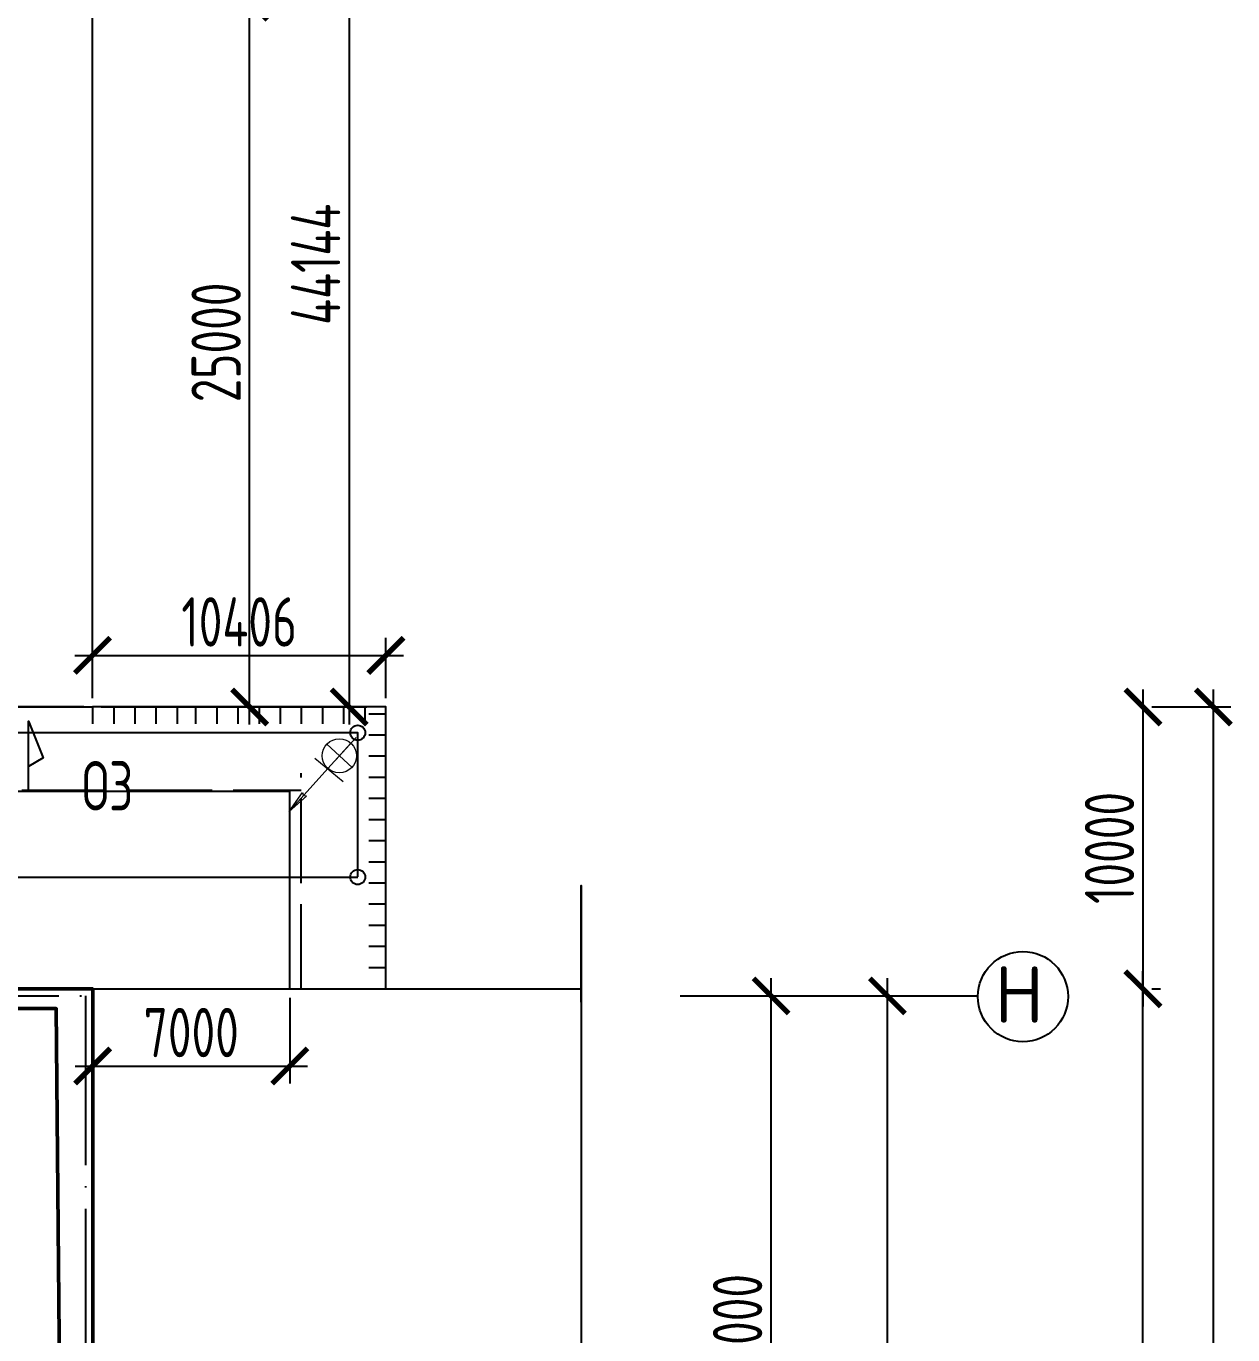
# Paper-space layout 'СГП' of a CAD drawing. Header units: millimetres. Extents: x 1 to 2190, y 0 to 1001.
# Drawn here: x 471.5 to 557.1, y 249.8 to 342.7 of the extents above; entities that cross this region are included whole.
import ezdxf

# ---------------------------------------------------------------- set-up
doc = ezdxf.new("R2010")
doc.units = ezdxf.units.MM
doc.header["$LTSCALE"] = 0.5
doc.linetypes.add('ACAD_ISO02W100', pattern=[15, 12, -3])
doc.linetypes.add('ACAD_ISO04W100', pattern=[30, 24, -3, 0, -3])
for name, color, linetype, lineweight in [('ЛИНИИ_01', 7, 'Continuous', 9), ('ТОЛСТЫЕ', 1, 'Continuous', 50), ('ТОНКИЕе', 7, 'Continuous', 25)]:
    doc.layers.add(name, color=color, linetype=linetype, lineweight=lineweight)
doc.layers.add('оси', color=7, linetype='ACAD_ISO04W100')
doc.layers.add('размеры', color=7, linetype='Continuous')
doc.styles.add('Наклонный', font='isocpeur.ttf', dxfattribs={"width": 0.7, "height": 3.5})
doc.styles.add('Наклонный 5', font='isocpeur.ttf', dxfattribs={"height": 7})
doc.linetypes.add('119-1 Кабель высоковольтный подземный', pattern='A,8,-2,[31,Russia-GOST_Topo.shx,S=0.15,R=180,X=0,Y=0],1,[31,Russia-GOST_Topo.shx,S=0.1,R=180,X=0,Y=0],6,[31,Russia-GOST_Topo.shx,S=0.1,R=0,X=0,Y=0],1,[31,Russia-GOST_Topo.shx,S=0.15,R=0,X=0,Y=0],-2', length=20)
doc.dimstyles.new('СТРОИТЕЛЬНЫЙ', dxfattribs={"dimtxt": 3.5, "dimasz": 2.5, "dimexe": 1.25, "dimexo": 0.625, "dimtad": 1, "dimdec": 0, "dimlfac": 500, "dimdsep": 46, "dimtxsty": 'Наклонный', "dimblk1": 'ARCHTICK', "dimblk2": 'ARCHTICK', "dimsah": 1, "dimcen": 0, "dimdle": 1.25, "dimadec": 0, "dimazin": 0, "dimtfac": 0.75, "dimtdec": 0, "dimtmove": 0, "dimatfit": 3, "dimldrblk": 'ARCHTICK', "dimfxl": 1, "dimtolj": 1, "dimtzin": 0, "dimarcsym": 0})

# ---------------------------------------------------------------- blocks, each defined once
blk = doc.blocks.new('_ArchTick')
at = {"color": 0, "linetype": 'ByBlock', "const_width": 0.15}
blk.add_lwpolyline([(-0.5, -0.5), (0.5, 0.5)], dxfattribs=at)
blk = doc.blocks.new('*D837')
at = {"layer": 'Defpoints', "color": 0, "transparency": 16777216}
for p in [(458.863, 294.357), (476.186, 294.357), (475.697, 274.357)]:
    blk.add_point(p, dxfattribs=at)
at = {"layer": 'размеры', "color": 0, "lineweight": -2, "transparency": 16777216}
for p, q in [((458.863, 273.107), (458.863, 295.607)), ((475.561, 294.357), (457.613, 294.357)), ((475.072, 274.357), (457.613, 274.357))]:
    blk.add_line(p, q, dxfattribs=at)
at = {"layer": 'размеры', "color": 0, "lineweight": -2, "transparency": 16777216, "xscale": 2.5, "yscale": 2.5, "zscale": 2.5}
for p, rotation in [((458.863, 294.357), 90), ((458.863, 274.357), 270)]:
    blk.add_blockref('_ArchTick', p, dxfattribs=dict(at, rotation=rotation))
at = {"layer": 'размеры', "color": 0, "transparency": 16777216, "insert": (456.488, 283.921), "char_height": 3.5, "attachment_point": 5, "rotation": 90, "style": 'Наклонный'}
blk.add_mtext('\\A1;10000', dxfattribs=at)
blk = doc.blocks.new('*D838')
at = {"layer": 'Defpoints', "color": 0, "transparency": 16777216}
for p in [(476.186, 347.897), (436.186, 294.357), (476.186, 294.357)]:
    blk.add_point(p, dxfattribs=at)
at = {"layer": 'размеры', "color": 0, "lineweight": -2, "transparency": 16777216}
for p, q in [((436.186, 294.982), (436.186, 349.147)), ((476.186, 294.982), (476.186, 349.147)), ((434.936, 347.897), (477.436, 347.897))]:
    blk.add_line(p, q, dxfattribs=at)
at = {"layer": 'размеры', "color": 0, "lineweight": -2, "transparency": 16777216, "xscale": 2.5, "yscale": 2.5, "zscale": 2.5, "rotation": 180}
blk.add_blockref('_ArchTick', (436.186, 347.897), dxfattribs=at)
at = {"layer": 'размеры', "color": 0, "lineweight": -2, "transparency": 16777216, "xscale": 2.5, "yscale": 2.5, "zscale": 2.5}
blk.add_blockref('_ArchTick', (476.186, 347.897), dxfattribs=at)
at = {"layer": 'размеры', "color": 0, "transparency": 16777216, "insert": (456.186, 350.272), "char_height": 3.5, "attachment_point": 5, "style": 'Наклонный'}
blk.add_mtext('\\A1;20000', dxfattribs=at)
blk = doc.blocks.new('*D839')
at = {"layer": 'Defpoints', "color": 0, "transparency": 16777216}
for p in [(476.186, 344.357), (487.33, 344.357), (476.186, 294.357)]:
    blk.add_point(p, dxfattribs=at)
at = {"layer": 'размеры', "color": 0, "lineweight": -2, "transparency": 16777216}
for p, q in [((487.33, 293.107), (487.33, 345.607)), ((476.811, 344.357), (488.58, 344.357)), ((476.811, 294.357), (488.58, 294.357))]:
    blk.add_line(p, q, dxfattribs=at)
at = {"layer": 'размеры', "color": 0, "lineweight": -2, "transparency": 16777216, "xscale": 2.5, "yscale": 2.5, "zscale": 2.5}
for p, rotation in [((487.33, 344.357), 90), ((487.33, 294.357), 270)]:
    blk.add_blockref('_ArchTick', p, dxfattribs=dict(at, rotation=rotation))
at = {"layer": 'размеры', "color": 0, "transparency": 16777216, "insert": (484.955, 320.219), "char_height": 3.5, "attachment_point": 5, "rotation": 90, "style": 'Наклонный'}
blk.add_mtext('\\A1;25000', dxfattribs=at)
blk = doc.blocks.new('*D860')
at = {"layer": 'Defpoints', "color": 0, "transparency": 16777216}
for p in [(476.197, 274.357), (490.186, 274.357), (490.186, 268.885)]:
    blk.add_point(p, dxfattribs=at)
at = {"layer": 'размеры', "color": 0, "lineweight": -2, "transparency": 16777216}
for p, q in [((476.197, 273.732), (476.197, 267.635)), ((490.186, 273.732), (490.186, 267.635)), ((474.947, 268.885), (491.436, 268.885))]:
    blk.add_line(p, q, dxfattribs=at)
at = {"layer": 'размеры', "color": 0, "lineweight": -2, "transparency": 16777216, "xscale": 2.5, "yscale": 2.5, "zscale": 2.5, "rotation": 180}
blk.add_blockref('_ArchTick', (476.197, 268.885), dxfattribs=at)
at = {"layer": 'размеры', "color": 0, "lineweight": -2, "transparency": 16777216, "xscale": 2.5, "yscale": 2.5, "zscale": 2.5}
blk.add_blockref('_ArchTick', (490.186, 268.885), dxfattribs=at)
at = {"layer": 'размеры', "color": 0, "transparency": 16777216, "insert": (483.191, 271.26), "char_height": 3.5, "attachment_point": 5, "style": 'Наклонный'}
blk.add_mtext('\\A1;7000', dxfattribs=at)
blk = doc.blocks.new('*D908')
at = {"layer": 'Defpoints', "color": 0, "transparency": 16777216}
for p in [(496.998, 298.016), (476.186, 294.357), (496.998, 294.357)]:
    blk.add_point(p, dxfattribs=at)
at = {"layer": 'размеры', "color": 0, "lineweight": -2, "transparency": 16777216}
for p, q in [((476.186, 294.982), (476.186, 299.266)), ((496.998, 294.982), (496.998, 299.266)), ((474.936, 298.016), (498.248, 298.016))]:
    blk.add_line(p, q, dxfattribs=at)
at = {"layer": 'размеры', "color": 0, "lineweight": -2, "transparency": 16777216, "xscale": 2.5, "yscale": 2.5, "zscale": 2.5, "rotation": 180}
blk.add_blockref('_ArchTick', (476.186, 298.016), dxfattribs=at)
at = {"layer": 'размеры', "color": 0, "lineweight": -2, "transparency": 16777216, "xscale": 2.5, "yscale": 2.5, "zscale": 2.5}
blk.add_blockref('_ArchTick', (496.998, 298.016), dxfattribs=at)
at = {"layer": 'размеры', "color": 0, "transparency": 16777216, "insert": (486.592, 300.391), "char_height": 3.5, "attachment_point": 5, "style": 'Наклонный'}
blk.add_mtext('\\A1;10406', dxfattribs=at)
blk = doc.blocks.new('*D909')
at = {"layer": 'Defpoints', "color": 0, "transparency": 16777216}
for p in [(550.701, 294.357), (550.701, 274.357), (550.701, 274.357)]:
    blk.add_point(p, dxfattribs=at)
at = {"layer": 'размеры', "color": 0, "lineweight": -2, "transparency": 16777216}
for p, q in [((550.701, 295.607), (550.701, 273.107)), ((551.326, 294.357), (551.951, 294.357)), ((551.326, 274.357), (551.951, 274.357))]:
    blk.add_line(p, q, dxfattribs=at)
at = {"layer": 'размеры', "color": 0, "lineweight": -2, "transparency": 16777216, "xscale": 2.5, "yscale": 2.5, "zscale": 2.5}
for p, rotation in [((550.701, 294.357), 90), ((550.701, 274.357), 270)]:
    blk.add_blockref('_ArchTick', p, dxfattribs=dict(at, rotation=rotation))
at = {"layer": 'размеры', "color": 0, "transparency": 16777216, "insert": (548.326, 284.357), "char_height": 3.5, "attachment_point": 5, "rotation": 90, "style": 'Наклонный'}
blk.add_mtext('\\A1;10000', dxfattribs=at)
blk = doc.blocks.new('*D923')
at = {"layer": 'Defpoints', "color": 0, "transparency": 16777216}
for p in [(487.33, 382.645), (487.248, 294.357), (494.388, 294.357)]:
    blk.add_point(p, dxfattribs=at)
at = {"layer": 'размеры', "color": 0, "lineweight": -2, "transparency": 16777216}
for p, q in [((494.388, 383.895), (494.388, 293.107)), ((487.955, 382.645), (495.638, 382.645)), ((487.873, 294.357), (495.638, 294.357))]:
    blk.add_line(p, q, dxfattribs=at)
at = {"layer": 'размеры', "color": 0, "lineweight": -2, "transparency": 16777216, "xscale": 2.5, "yscale": 2.5, "zscale": 2.5}
for p, rotation in [((494.388, 382.645), 90), ((494.388, 294.357), 270)]:
    blk.add_blockref('_ArchTick', p, dxfattribs=dict(at, rotation=rotation))
at = {"layer": 'размеры', "color": 0, "transparency": 16777216, "insert": (492.013, 325.762), "char_height": 3.5, "attachment_point": 5, "rotation": 90, "style": 'Наклонный'}
blk.add_mtext('\\A1;44144', dxfattribs=at)
blk = doc.blocks.new('*D924')
at = {"layer": 'Defpoints', "color": 0, "transparency": 16777216}
for p in [(550.701, 274.357), (550.701, 274.357), (550.701, 129.451)]:
    blk.add_point(p, dxfattribs=at)
at = {"layer": 'размеры', "color": 0, "lineweight": -2, "transparency": 16777216}
for p, q in [((550.701, 128.201), (550.701, 275.607)), ((551.326, 274.357), (551.951, 274.357)), ((551.326, 129.451), (551.951, 129.451))]:
    blk.add_line(p, q, dxfattribs=at)
at = {"layer": 'размеры', "color": 0, "lineweight": -2, "transparency": 16777216, "xscale": 2.5, "yscale": 2.5, "zscale": 2.5}
for p, rotation in [((550.701, 274.357), 90), ((550.701, 129.451), 270)]:
    blk.add_blockref('_ArchTick', p, dxfattribs=dict(at, rotation=rotation))
at = {"layer": 'размеры', "color": 0, "transparency": 16777216, "insert": (548.326, 201.904), "char_height": 3.5, "attachment_point": 5, "rotation": 90, "style": 'Наклонный'}
blk.add_mtext('\\A1;72453', dxfattribs=at)
blk = doc.blocks.new('*D925')
at = {"layer": 'Defpoints', "color": 0, "transparency": 16777216}
for p in [(550.701, 294.357), (550.701, 115.76), (555.692, 115.76)]:
    blk.add_point(p, dxfattribs=at)
at = {"layer": 'размеры', "color": 0, "lineweight": -2, "transparency": 16777216}
for p, q in [((555.692, 295.607), (555.692, 114.51)), ((551.326, 294.357), (556.942, 294.357)), ((551.326, 115.76), (556.942, 115.76))]:
    blk.add_line(p, q, dxfattribs=at)
at = {"layer": 'размеры', "color": 0, "lineweight": -2, "transparency": 16777216, "xscale": 2.5, "yscale": 2.5, "zscale": 2.5}
for p, rotation in [((555.692, 294.357), 90), ((555.692, 115.76), 270)]:
    blk.add_blockref('_ArchTick', p, dxfattribs=dict(at, rotation=rotation))
at = {"layer": 'размеры', "color": 0, "transparency": 16777216, "insert": (553.317, 205.058), "char_height": 3.5, "attachment_point": 5, "rotation": 90, "style": 'Наклонный'}
blk.add_mtext('\\A1;89299', dxfattribs=at)
blk = doc.blocks.new('*D983')
at = {"layer": 'Defpoints', "color": 0, "transparency": 16777216}
for p in [(519.629, 273.857), (524.32, 273.857), (519.629, 225.857)]:
    blk.add_point(p, dxfattribs=at)
at = {"layer": 'ТОНКИЕе', "color": 0, "lineweight": -2, "transparency": 16777216}
for p, q in [((524.32, 224.607), (524.32, 275.107)), ((520.254, 273.857), (525.57, 273.857)), ((520.254, 225.857), (525.57, 225.857))]:
    blk.add_line(p, q, dxfattribs=at)
at = {"layer": 'ТОНКИЕе', "color": 0, "lineweight": -2, "transparency": 16777216, "xscale": 2.5, "yscale": 2.5, "zscale": 2.5}
for p, rotation in [((524.32, 273.857), 90), ((524.32, 225.857), 270)]:
    blk.add_blockref('_ArchTick', p, dxfattribs=dict(at, rotation=rotation))
at = {"layer": 'ТОНКИЕе', "color": 0, "transparency": 16777216, "insert": (521.945, 249.857), "char_height": 3.5, "attachment_point": 5, "rotation": 90, "style": 'Наклонный'}
blk.add_mtext('\\A1;24000', dxfattribs=at)
blk = doc.blocks.new('*D984')
at = {"layer": 'Defpoints', "color": 0, "transparency": 16777216}
for p in [(519.629, 273.857), (532.569, 273.857), (519.629, 129.857)]:
    blk.add_point(p, dxfattribs=at)
at = {"layer": 'ТОНКИЕе', "color": 0, "lineweight": -2, "transparency": 16777216}
for p, q in [((532.569, 128.607), (532.569, 275.107)), ((520.254, 273.857), (533.819, 273.857)), ((520.254, 129.857), (533.819, 129.857))]:
    blk.add_line(p, q, dxfattribs=at)
at = {"layer": 'ТОНКИЕе', "color": 0, "lineweight": -2, "transparency": 16777216, "xscale": 2.5, "yscale": 2.5, "zscale": 2.5}
for p, rotation in [((532.569, 273.857), 90), ((532.569, 129.857), 270)]:
    blk.add_blockref('_ArchTick', p, dxfattribs=dict(at, rotation=rotation))
at = {"layer": 'ТОНКИЕе', "color": 0, "transparency": 16777216, "insert": (530.194, 201.857), "char_height": 3.5, "attachment_point": 5, "rotation": 90, "style": 'Наклонный'}
blk.add_mtext('\\A1;72000', dxfattribs=at)

psp = doc.layouts.new('СГП')

# ---------------------------------------------------------------- linework, layer by layer
at = {"layer": 'ЛИНИИ_01', "lineweight": 20}
for p, q in [((492.8042, 291.7147), (494.595, 290.0742)), ((494.5199, 291.7899), (492.8793, 289.999)), ((494.8927, 292.1969), (493.4443, 290.6158)), ((492.8793, 289.999), (490.1332, 286.9341)), ((490.1332, 286.9341), (491.0756, 288.2842)), ((490.1332, 286.9341), (491.3722, 288.0186)), ((491.0756, 288.2842), (491.141, 288.0265)), ((491.3722, 288.0186), (491.1088, 288.0554))]:
    psp.add_line(p, q, dxfattribs=at)
psp.add_circle((493.6996, 290.8945), 1.2144, dxfattribs=at)
at = {"layer": 'оси', "color": 0}
psp.add_lwpolyline([(295.6973, 273.8569), (475.6973, 273.8569), (475.6973, 129.8569), (295.6973, 129.8569), (295.6973, 273.8569)], dxfattribs=at)
at = {"layer": 'размеры', "lineweight": 20}
psp.add_line((491.9581, 290.7177), (493.966, 289.0817), dxfattribs=at)
at = {"layer": 'ТОЛСТЫЕ', "color": 0}
psp.add_lwpolyline([(295.1973, 129.8569), (295.1973, 129.8569), (295.1973, 273.8569), (295.1973, 274.3569), (475.6973, 274.3569), (476.1973, 274.3569), (476.1973, 129.8569), (476.1973, 129.3569), (295.1973, 129.3569), (295.1973, 129.8569)], dxfattribs=at)
psp.add_lwpolyline([(296.5272, 272.9638), (473.618, 272.9638), (474.9001, 130.4761), (296.5272, 131.5698)], close=True, dxfattribs=at)
at = {"layer": 'ТОНКИЕе', "color": 153, "linetype": '119-1 Кабель высоковольтный подземный'}
for p, q in [((490.1856, 288.3569), (347.8581, 288.3569)), ((490.1856, 274.3569), (490.1856, 288.3569)), ((476.1973, 129.3569), (476.1856, 274.3968)), ((476.1856, 274.3968), (476.1856, 274.3569))]:
    psp.add_line(p, q, dxfattribs=at)
at = {"layer": 'ТОНКИЕе', "color": 2, "true_color": 0xffff00}
for points in [[(494.9978, 282.3016), (494.9978, 292.5272), (434.8731, 292.5272), (434.8731, 344.2524), (434.8731, 348.2524), (471.6583, 348.2524), (471.4152, 378.6455)], [(322.6819, 282.2919), (494.9978, 282.2919)]]:
    psp.add_lwpolyline(points, dxfattribs=at)
at = {"layer": 'ТОНКИЕе'}
for points in [[(476.1856, 344.3569), (436.1856, 344.3569), (436.1856, 294.3569), (476.1856, 294.3569)], [(490.9978, 274.3569), (496.9978, 274.3569), (496.9978, 294.3569), (476.1856, 294.3569)], [(477.688, 294.3569), (476.188, 294.3569), (476.188, 293.1569)], [(479.188, 294.3569), (477.688, 294.3569), (477.688, 293.1569)], [(480.688, 294.3569), (479.188, 294.3569), (479.188, 293.1569)], [(482.188, 294.3569), (480.688, 294.3569), (480.688, 293.1569)], [(483.688, 294.3569), (482.188, 294.3569), (482.188, 293.1569)], [(484.9978, 294.3569), (483.4978, 294.3569), (483.4978, 293.1569)], [(486.4978, 294.3569), (484.9978, 294.3569), (484.9978, 293.1569)], [(487.9978, 294.3569), (486.4978, 294.3569), (486.4978, 293.1569)], [(489.4978, 294.3569), (487.9978, 294.3569), (487.9978, 293.1569)], [(490.9978, 294.3569), (489.4978, 294.3569), (489.4978, 293.1569)], [(492.4978, 294.3569), (490.9978, 294.3569), (490.9978, 293.1569)], [(493.9978, 294.3569), (492.4978, 294.3569), (492.4978, 293.1569)], [(495.4978, 294.3569), (493.9978, 294.3569), (493.9978, 293.1569)], [(496.9978, 294.3569), (495.4978, 294.3569), (495.4978, 293.1569)], [(496.9978, 292.3569), (496.9978, 293.8569), (495.7978, 293.8569)], [(496.9978, 290.8569), (496.9978, 292.3569), (495.7978, 292.3569)], [(496.9978, 289.3569), (496.9978, 290.8569), (495.7978, 290.8569)], [(496.9978, 287.8569), (496.9978, 289.3569), (495.7978, 289.3569)], [(496.9978, 286.3569), (496.9978, 287.8569), (495.7978, 287.8569)], [(496.9978, 284.8569), (496.9978, 286.3569), (495.7978, 286.3569)], [(496.9978, 283.3569), (496.9978, 284.8569), (495.7978, 284.8569)], [(496.9978, 281.8569), (496.9978, 283.3569), (495.7978, 283.3569)], [(496.9978, 280.3569), (496.9978, 281.8569), (495.7978, 281.8569)], [(496.9978, 278.8569), (496.9978, 280.3569), (495.7978, 280.3569)], [(496.9978, 277.3569), (496.9978, 278.8569), (495.7978, 278.8569)], [(496.9978, 275.8569), (496.9978, 277.3569), (495.7978, 277.3569)], [(496.9978, 274.3569), (496.9978, 275.8569), (495.7978, 275.8569)]]:
    psp.add_lwpolyline(points, dxfattribs=at)
at = {"layer": 'ТОНКИЕе', "color": 237, "linetype": 'ACAD_ISO02W100', "true_color": 0x8a2466}
for points in [[(431.6303, 310.5907), (436.1856, 310.5907), (436.1856, 310.5907), (436.1856, 294.3569), (448.6698, 288.464), (490.9978, 288.464)], [(490.1856, 274.3569), (490.9978, 274.3569), (490.9978, 289.6599)]]:
    psp.add_lwpolyline(points, dxfattribs=at)
at = {"layer": 'ТОНКИЕе', "color": 237, "true_color": 0x8a2466}
psp.add_lwpolyline([(471.6388, 288.3999), (471.6388, 293.3622), (472.6934, 290.7451), (471.6388, 290.1333)], dxfattribs=at)
at = {"layer": 'ТОНКИЕе', "color": 0}
for points in [[(510.8538, 273.417), (510.8538, 281.6985), (510.8538, 209.4155), (514.1921, 208.2313), (507.8491, 207.6504), (510.8538, 206.4887), (510.8538, 115.7597)], [(476.1973, 274.3569), (510.8538, 274.3569)], [(517.8733, 273.8569), (538.9694, 273.8569)]]:
    psp.add_lwpolyline(points, dxfattribs=at)
at = {"layer": 'ТОНКИЕе', "color": 2, "true_color": 0xffff00}
for centre in [(494.9978, 292.5272), (494.9978, 282.2919)]:
    psp.add_circle(centre, 0.5316, dxfattribs=at)
at = {"layer": 'ТОНКИЕе', "color": 0}
psp.add_circle((542.1844, 273.8106), 3.2, dxfattribs=at)

# ---------------------------------------------------------------- texts
at = {"layer": 'ТОНКИЕе', "color": 237, "true_color": 0x8a2466, "insert": (475.4447, 290.5148), "char_height": 3.5, "attachment_point": 1, "style": 'Наклонный'}
psp.add_mtext_dynamic_manual_height_columns('ОЗ', width=2.290266, gutter_width=35, heights=[0], dxfattribs=at)
at = {"layer": 'ТОНКИЕе', "color": 0, "insert": (543.6914, 275.9646), "char_height": 4, "attachment_point": 3, "style": 'Наклонный 5'}
psp.add_mtext_dynamic_manual_height_columns('{\\Q0;Н}', width=5, gutter_width=35, heights=[0], dxfattribs=at)

# ---------------------------------------------------------------- dimensions: what is measured, and where the dimension line sits
at = {"layer": 'размеры'}
dim = psp.add_linear_dim(base=(494.388, 294.3569), p1=(487.3299, 382.6455), p2=(487.2478, 294.3569), angle=90, dimstyle='СТРОИТЕЛЬНЫЙ', dxfattribs=at)
dim.commit()
dim.dimension.update_dxf_attribs({"geometry": '*D923', "text_midpoint": (494.388, 325.7618), "dimtype": 160})
at = {"layer": 'размеры', "color": 0}
dim = psp.add_linear_dim(base=(476.1856, 347.8974), p1=(436.1856, 294.3569), p2=(476.1856, 294.3569), dimstyle='СТРОИТЕЛЬНЫЙ', dxfattribs=at)
dim.commit()
dim.dimension.update_dxf_attribs({"geometry": '*D838', "text_midpoint": (456.1856, 347.8974), "dimtype": 160})
dim = psp.add_linear_dim(base=(487.3299, 344.3569), p1=(476.1856, 294.3569), p2=(476.1856, 344.3569), angle=90, dimstyle='СТРОИТЕЛЬНЫЙ', dxfattribs=at)
dim.commit()
dim.dimension.update_dxf_attribs({"geometry": '*D839', "text_midpoint": (487.3299, 320.2192), "dimtype": 160})
at = {"layer": 'размеры'}
dim = psp.add_linear_dim(base=(496.9978, 298.0158), p1=(476.1856, 294.3569), p2=(496.9978, 294.3569), dimstyle='СТРОИТЕЛЬНЫЙ', dxfattribs=at)
dim.commit()
dim.dimension.update_dxf_attribs({"geometry": '*D908', "text_midpoint": (486.5917, 300.3908)})
at = {"layer": 'размеры', "color": 0}
dim = psp.add_linear_dim(base=(458.8635, 294.3569), p1=(475.6973, 274.3569), p2=(476.1856, 294.3569), angle=90, text='10000', dimstyle='СТРОИТЕЛЬНЫЙ', dxfattribs=at)
dim.commit()
dim.dimension.update_dxf_attribs({"geometry": '*D837', "text_midpoint": (458.8635, 283.9214), "dimtype": 160})
at = {"layer": 'размеры'}
for base, p1, p2, picture, middle in [((550.7014, 274.3569), (550.7014, 294.3569), (550.7014, 274.3569), '*D909', (548.3264, 284.3569)), ((555.6921, 115.7597), (550.7014, 294.3569), (550.7014, 115.7597), '*D925', (553.3171, 205.0583)), ((550.7014, 274.3569), (550.7014, 129.451), (550.7014, 274.3569), '*D924', (548.3264, 201.904))]:
    dim = psp.add_linear_dim(base=base, p1=p1, p2=p2, angle=90, dimstyle='СТРОИТЕЛЬНЫЙ', dxfattribs=at)
    dim.commit()
    dim.dimension.update_dxf_attribs({"geometry": picture, "text_midpoint": middle})
dim = psp.add_linear_dim(base=(490.1856, 268.8853), p1=(476.1973, 274.3569), p2=(490.1856, 274.3569), text='7000', dimstyle='СТРОИТЕЛЬНЫЙ', dxfattribs=at)
dim.commit()
dim.dimension.update_dxf_attribs({"geometry": '*D860', "text_midpoint": (483.1915, 271.2603)})
at = {"layer": 'ТОНКИЕе', "color": 0}
for base, p1, text, picture, middle in [((524.3196, 273.8569), (519.6291, 225.8569), '24000', '*D983', (521.9446, 249.8569)), ((532.5694, 273.8569), (519.6291, 129.8569), '72000', '*D984', (530.1944, 201.8569))]:
    dim = psp.add_linear_dim(base=base, p1=p1, p2=(519.6291, 273.8569), angle=90, text=text, dimstyle='СТРОИТЕЛЬНЫЙ', dxfattribs=at)
    dim.commit()
    dim.dimension.update_dxf_attribs({"geometry": picture, "text_midpoint": middle})

doc.saveas('drawing.dxf')
